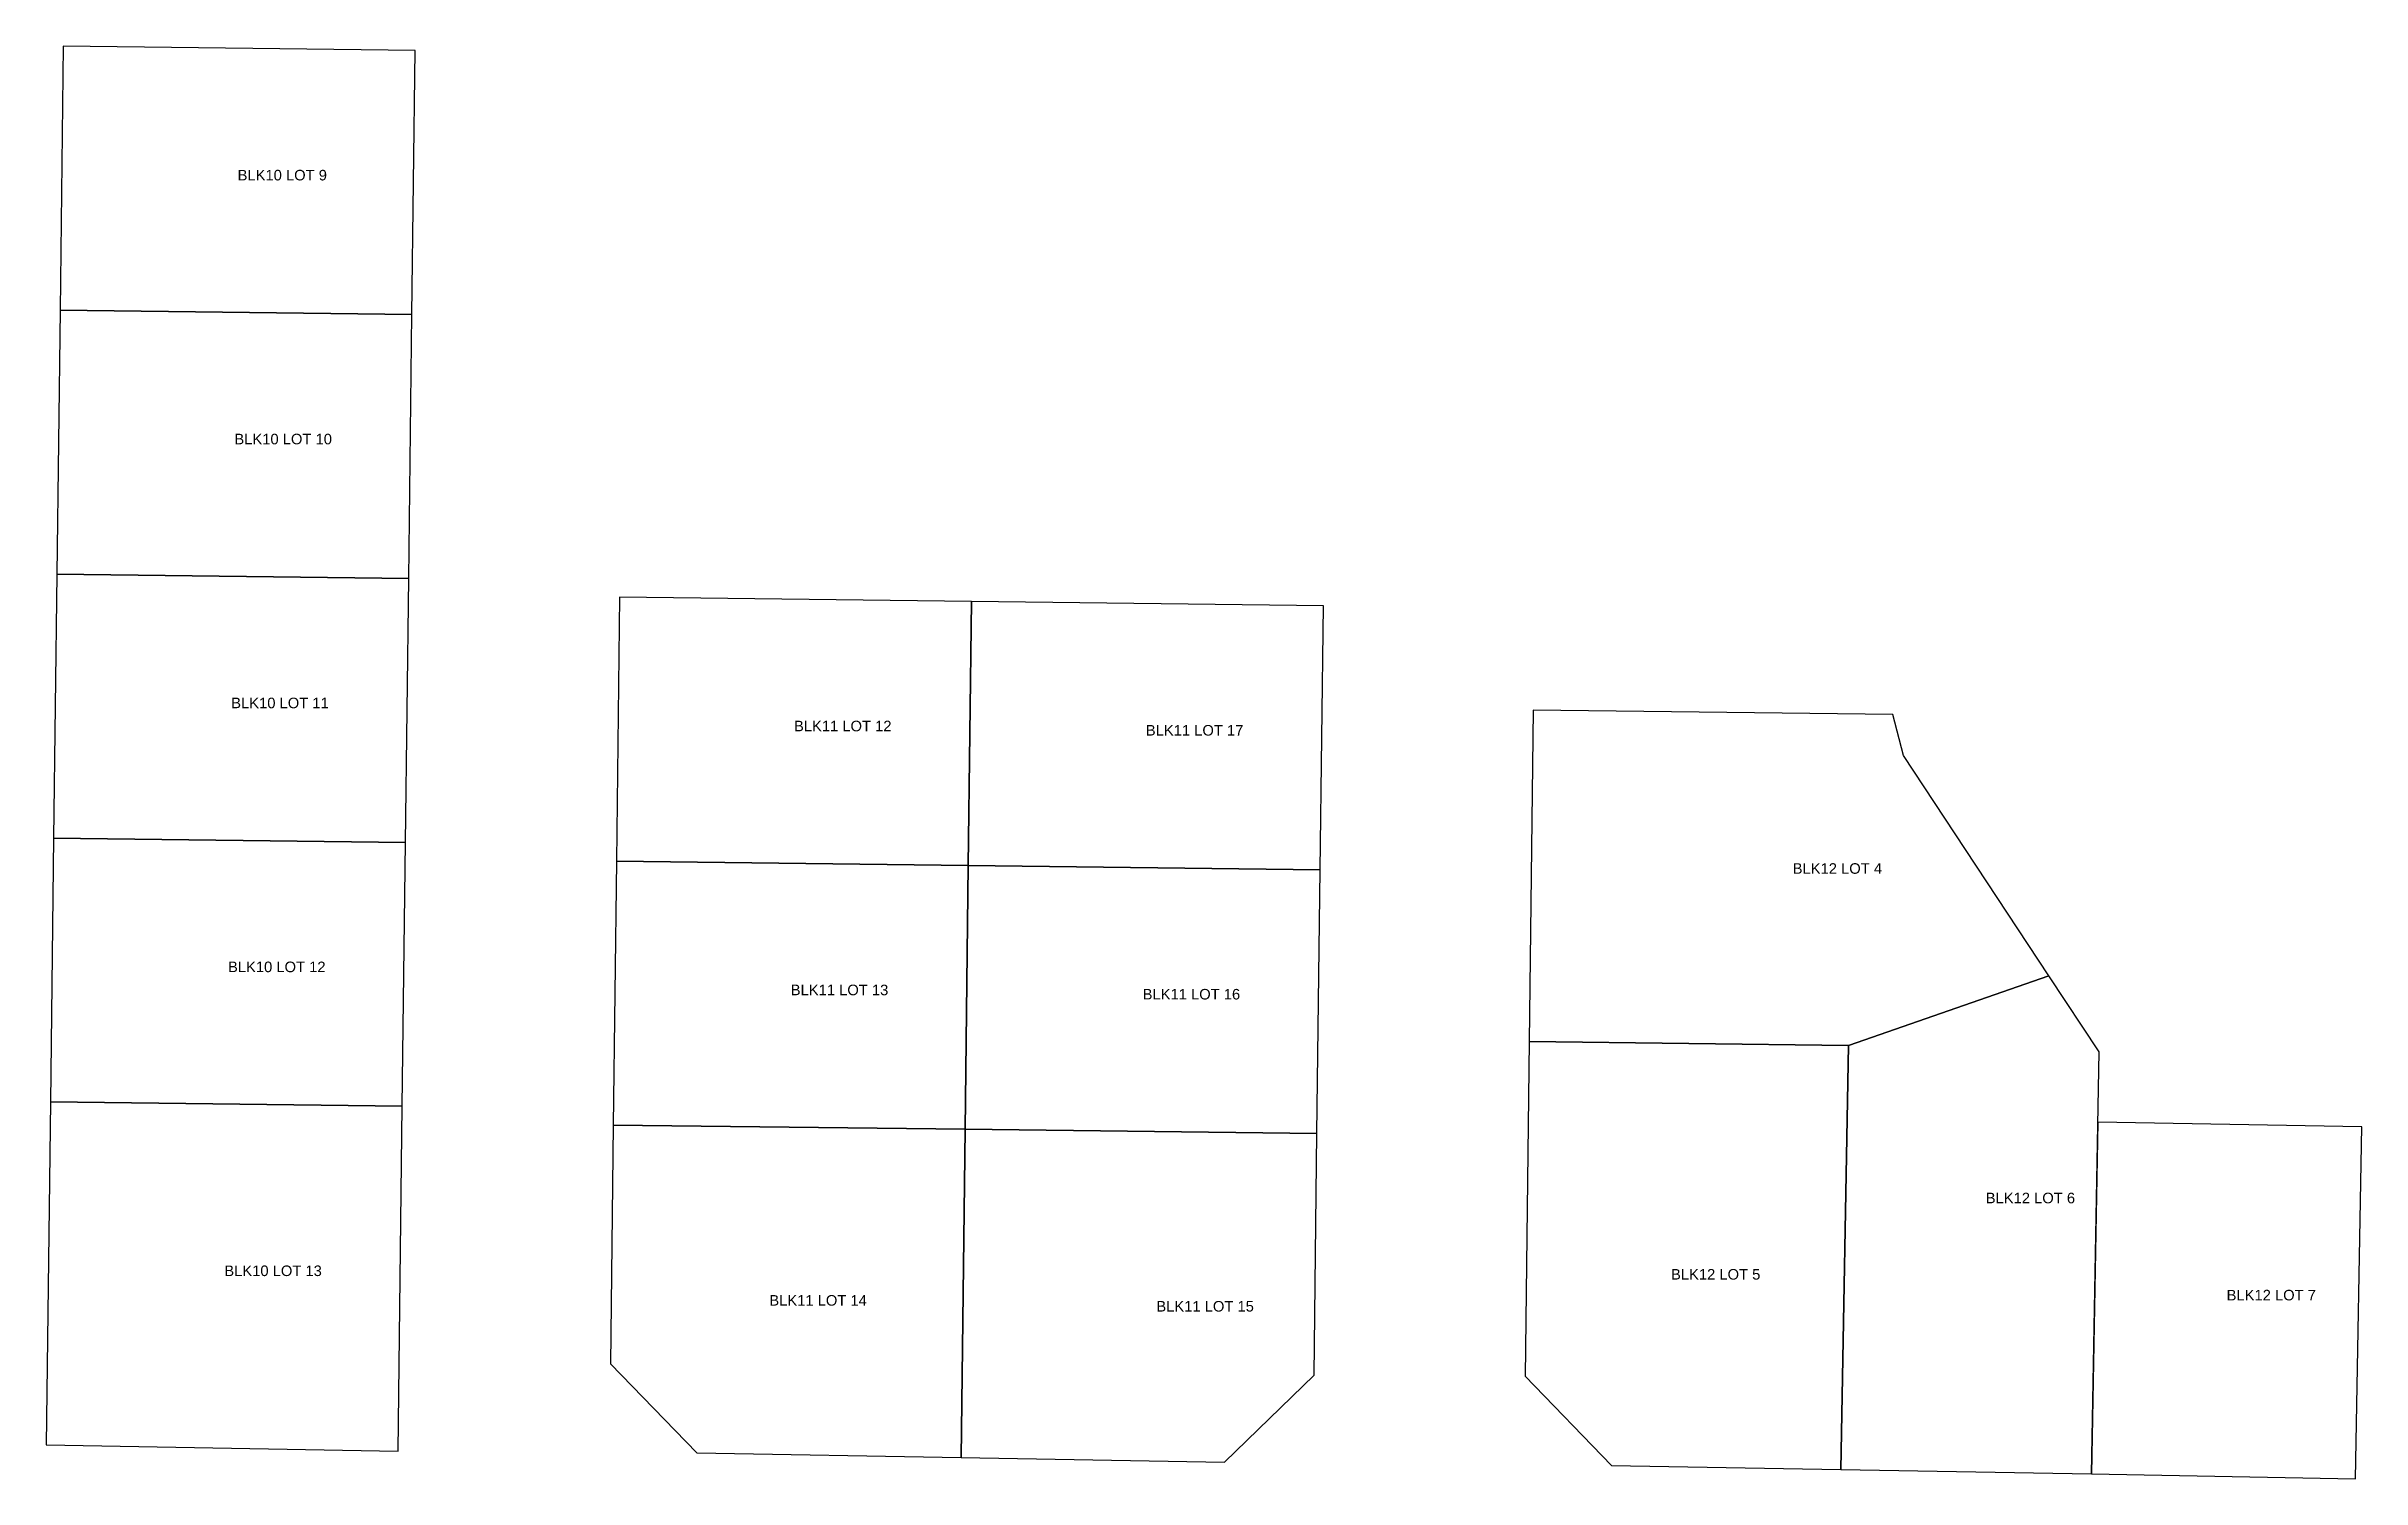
# Model space of a CAD drawing. Extents: x 900 to 1558, y 992 to 1399.
import ezdxf

# ---------------------------------------------------------------- set-up
doc = ezdxf.new("R2010")
doc.units = 0
doc.layers.add('LOT_LINE', color=4, linetype='CONTINUOUS')
doc.layers.add('TEXT-LABELS', color=7, linetype='CONTINUOUS')
doc.styles.get("Standard").update_dxf_attribs({"font": 'Arial'})

msp = doc.modelspace()

# ---------------------------------------------------------------- linework, layer by layer
at = {"layer": 'LOT_LINE'}
for points in [[(903.924, 1324.2), (1003.9149, 1322.9863), (1004.8239, 1397.9808), (904.833, 1399.1945)], [(903.015, 1249.2055), (1003.0059, 1247.9918), (1003.9149, 1322.9863), (903.924, 1324.2)], [(902.1059, 1174.211), (1002.0969, 1172.9973), (1003.0059, 1247.9918), (903.015, 1249.2055)], [(1062.0322, 1167.6577), (1162.0231, 1166.4439), (1162.9321, 1241.4384), (1062.9412, 1242.6522)], [(1162.0231, 1166.4439), (1262.0141, 1165.2302), (1262.9231, 1240.2247), (1162.9321, 1241.4384)], [(1321.4222, 1116.4038), (1412.1151, 1115.2988), (1469.1318, 1135.0476), (1427.7873, 1197.6749), (1424.7564, 1209.3582), (1322.5639, 1210.5968)], [(901.1969, 1099.2166), (1001.1879, 1098.0028), (1002.0969, 1172.9973), (902.1059, 1174.211)], [(1061.1232, 1092.6632), (1161.1141, 1091.4494), (1162.0231, 1166.4439), (1062.0322, 1167.6577)], [(1161.1141, 1091.4494), (1261.105, 1090.2357), (1262.0141, 1165.2302), (1162.0231, 1166.4439)], [(1409.9533, 994.7982), (1481.2119, 993.5198), (1483.3643, 1113.5005), (1469.1318, 1135.0476), (1412.1151, 1115.2988)], [(1344.8188, 995.9667), (1409.9533, 994.7982), (1412.1151, 1115.2988), (1321.4222, 1116.4038), (1320.2691, 1021.2657)], [(900.0161, 1001.7937), (1000, 1000), (1001.1879, 1098.0028), (901.1969, 1099.2166)], [(1084.851, 999.5542), (1159.9839, 998.2063), (1161.1141, 1091.4494), (1061.1232, 1092.6632), (1060.3012, 1024.8532)], [(1481.2119, 993.5198), (1556.1998, 992.1746), (1557.9935, 1092.1585), (1483.0056, 1093.5038)], [(1159.9839, 998.2063), (1234.826, 996.8636), (1260.2726, 1021.5566), (1261.105, 1090.2357), (1161.1141, 1091.4494)]]:
    msp.add_lwpolyline(points, close=True, dxfattribs=at)

# ---------------------------------------------------------------- texts
at = {"layer": 'TEXT-LABELS'}
for s, p in [('BLK10 LOT 9', (954.3739, 1361.0904)), ('BLK10 LOT 10', (953.4649, 1286.0959)), ('BLK10 LOT 11', (952.5559, 1211.1014)), ('BLK11 LOT 12', (1112.4821, 1204.5481)), ('BLK11 LOT 17', (1212.4731, 1203.3343)), ('BLK12 LOT 4', (1396.2961, 1164.0633)), ('BLK10 LOT 12', (951.6469, 1136.1069)), ('BLK11 LOT 13', (1111.5731, 1129.5536)), ('BLK11 LOT 16', (1211.5641, 1128.3398)), ('BLK12 LOT 6', (1451.1553, 1070.433)), ('BLK10 LOT 13', (950.6002, 1049.7533)), ('BLK12 LOT 5', (1361.7157, 1048.7467)), ('BLK11 LOT 14', (1105.4747, 1041.3452)), ('BLK11 LOT 15', (1215.4603, 1039.6623)), ('BLK12 LOT 7', (1519.6027, 1042.8392))]:
    msp.add_text(s, height=3, dxfattribs=at).set_placement(p)

doc.saveas('drawing.dxf')
